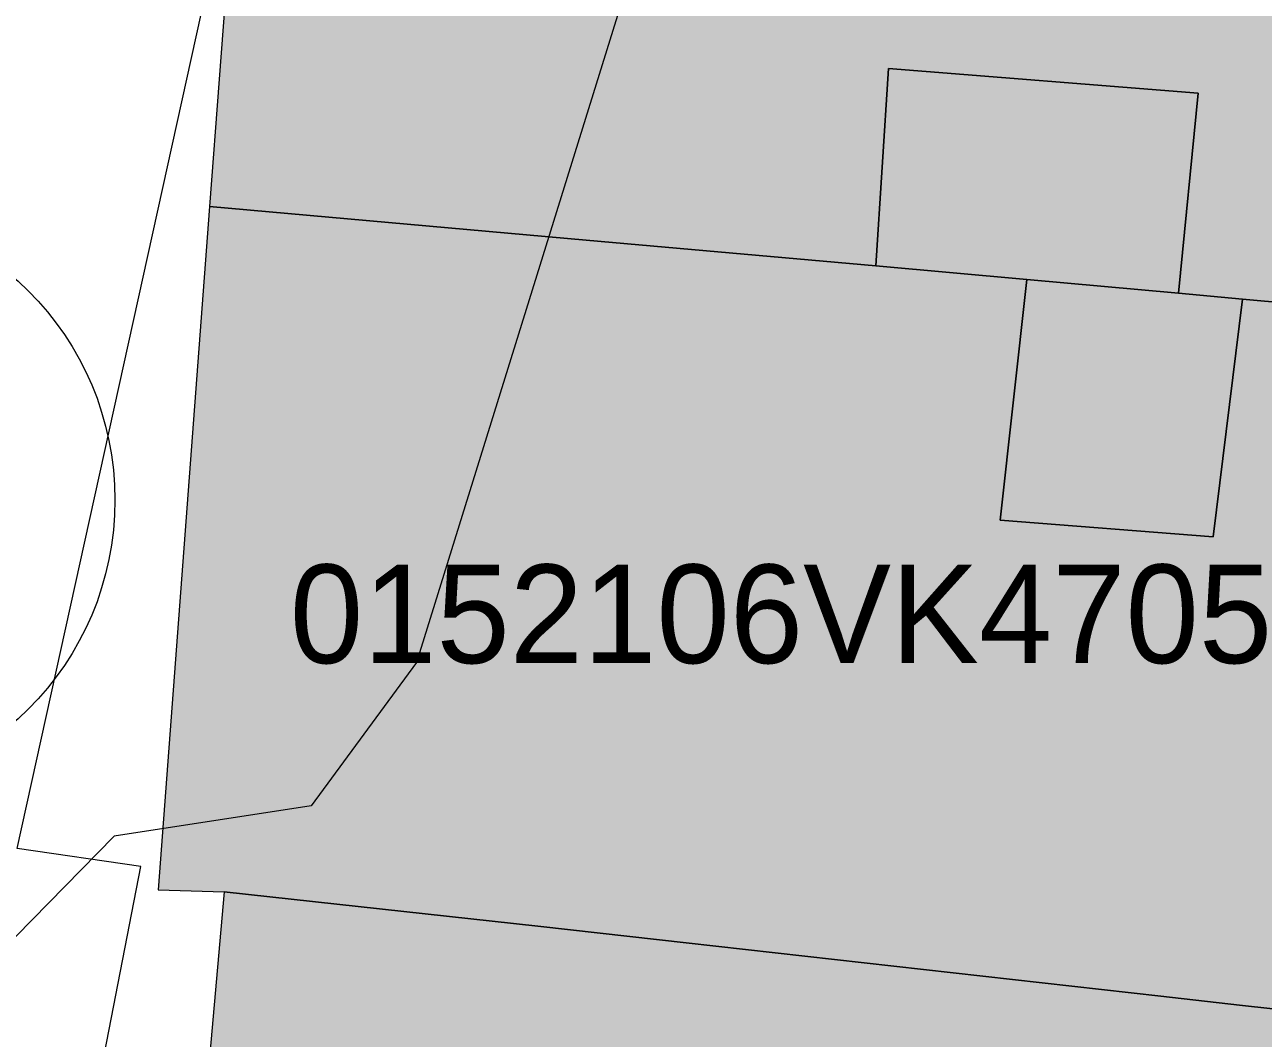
# Model space of a CAD drawing. Header units: metres. Extents: x -6 to 1255, y -2 to 532.
# Drawn here: x 313.81 to 326.37, y 502.85 to 513.13 of the extents above; entities that cross this region are included whole.
import ezdxf

# ---------------------------------------------------------------- set-up
doc = ezdxf.new("R2010")
doc.units = ezdxf.units.M
doc.header["$MEASUREMENT"] = 0
for name, color, linetype, lineweight, true_color in [('TPX_BUILDINGS', 7, 'CONTINUOUS', 0, 0x000000), ('TPX_BUILDINGS_HATCH', 7, 'CONTINUOUS', 0, 0xf0f0f0), ('TPX_BUILDINGS_SHADOWS_HATCH', 7, 'CONTINUOUS', 0, 0x000000), ('TPX_BUILDINGS_SHADOWS_OUTLINES', 7, 'CONTINUOUS', 0, 0x000000), ('TPX_CADASTRES', 7, 'CONTINUOUS', 0, 0x646464), ('TPX_CADASTRES_TEXT', 7, 'CONTINUOUS', 0, 0x000000), ('TPX_RELIEF_CONTOUR_LINES', 7, 'CONTINUOUS', 0, 0x969696), ('TPX_VEGETATION_TREES_INDIVIDUAL', 7, 'CONTINUOUS', 0, 0x136734)]:
    doc.layers.add(name, color=color, linetype=linetype, lineweight=lineweight, true_color=true_color)

# ---------------------------------------------------------------- blocks, each defined once
blk = doc.blocks.new('TREETR004_CR030')
at = {"layer": 'TPX_VEGETATION_TREES_INDIVIDUAL'}
for radius in [3, 0.375]:
    blk.add_circle((0, 0, 0.036), radius, dxfattribs=at)

msp = doc.modelspace()

# ---------------------------------------------------------------- hatches: boundary and pattern name
at = {"layer": 'TPX_BUILDINGS_HATCH'}
for points in [[(316.175, 517.743), (315.685, 511.283), (319.505, 510.943), (322.445, 510.683), (322.575, 512.683), (325.715, 512.433), (325.515, 510.403), (326.165, 510.343), (327.625, 510.213), (329.785, 510.013), (330.495, 516.263), (329.406, 516.377), (328.025, 516.523), (324.245, 516.913), (316.175, 517.743)], [(315.685, 511.283), (315.165, 504.353), (315.835, 504.333), (319.015, 503.983), (325.335, 503.273), (326.135, 503.183), (328.965, 502.873), (329.785, 510.013), (327.625, 510.213), (326.165, 510.343), (325.865, 507.933), (323.705, 508.103), (323.975, 510.543), (322.445, 510.683), (319.505, 510.943), (315.685, 511.283)], [(314.5, 500.605), (314.06, 495.625), (315.055, 495.52), (314.805, 492.693), (314.905, 491.863), (315.165, 491.283), (315.555, 490.783), (318.099, 488.753), (317.47, 487.975), (320.61, 485.465), (321.241, 486.246), (324.905, 483.323), (325.505, 483.113), (325.925, 483.143), (326.135, 483.213), (326.315, 483.323), (326.485, 483.453), (326.635, 483.613), (326.885, 484.203), (327.418, 488.985), (328.41, 488.875), (329.05, 494.635), (328.06, 494.745), (328.965, 502.873), (326.135, 503.183), (325.335, 503.273), (319.015, 503.983), (315.835, 504.333), (315.495, 500.513), (314.5, 500.605)]]:
    msp.add_hatch(color=256, dxfattribs=at).paths.add_polyline_path(points)
at = {"layer": 'TPX_BUILDINGS_SHADOWS_HATCH'}
msp.add_hatch(color=256, dxfattribs=at).paths.add_polyline_path([(322.575, 512.683), (322.445, 510.683), (323.975, 510.543), (323.705, 508.103), (325.865, 507.933), (326.165, 510.343), (325.515, 510.403), (325.715, 512.433), (322.575, 512.683)])

# ---------------------------------------------------------------- linework, layer by layer
at = {"layer": 'TPX_BUILDINGS', "elevation": 0.042}
for points in [[(316.175, 517.743), (315.685, 511.283), (319.505, 510.943), (322.445, 510.683), (322.575, 512.683), (325.715, 512.433), (325.515, 510.403), (326.165, 510.343), (327.625, 510.213), (329.785, 510.013), (330.495, 516.263), (329.406, 516.377), (328.025, 516.523), (324.245, 516.913)], [(315.685, 511.283), (315.165, 504.353), (315.835, 504.333), (319.015, 503.983), (325.335, 503.273), (326.135, 503.183), (328.965, 502.873), (329.785, 510.013), (327.625, 510.213), (326.165, 510.343), (325.865, 507.933), (323.705, 508.103), (323.975, 510.543), (322.445, 510.683), (319.505, 510.943)]]:
    msp.add_lwpolyline(points, close=True, dxfattribs=at)
msp.add_lwpolyline([(326.635, 483.613), (326.885, 484.203), (327.418, 488.985), (328.41, 488.875), (329.05, 494.635), (328.06, 494.745), (328.965, 502.873), (326.135, 503.183), (325.335, 503.273), (319.015, 503.983), (315.835, 504.333), (315.495, 500.513), (314.5, 500.605), (314.06, 495.625), (315.055, 495.52), (314.805, 492.693), (314.905, 491.863), (315.165, 491.283), (315.555, 490.783), (318.099, 488.753), (317.47, 487.975), (320.61, 485.465), (321.241, 486.246), (324.905, 483.323)], dxfattribs=at)
at = {"layer": 'TPX_BUILDINGS_SHADOWS_OUTLINES', "elevation": 0.039}
msp.add_lwpolyline([(306.914, 480.292), (308.106, 485.184), (308.626, 487.334), (312.36, 491.068), (314.99, 504.588), (313.736, 504.773), (315.899, 514.587), (313.529, 514.957), (313.029, 515.033), (313.692, 520.534), (314.438, 526.723), (314.665, 528.613), (310.71, 529.644), (300.251, 529.644)], dxfattribs=at)
msp.add_lwpolyline([(322.575, 512.683), (322.445, 510.683), (323.975, 510.543), (323.705, 508.103), (325.865, 507.933), (326.165, 510.343), (325.515, 510.403), (325.715, 512.433)], close=True, dxfattribs=at)
at = {"layer": 'TPX_CADASTRES', "elevation": 0.024}
for points in [[(316.175, 517.743), (315.685, 511.283), (319.505, 510.943), (322.445, 510.683), (323.975, 510.543), (325.515, 510.403), (326.165, 510.343), (327.625, 510.213), (329.785, 510.013), (330.495, 516.263), (328.025, 516.523), (324.245, 516.913)], [(315.685, 511.283), (315.165, 504.353), (315.835, 504.333), (319.015, 503.983), (325.335, 503.273), (326.135, 503.183), (328.965, 502.873), (329.785, 510.013), (327.625, 510.213), (326.165, 510.343), (325.515, 510.403), (323.975, 510.543), (322.445, 510.683), (319.505, 510.943)], [(315.495, 500.513), (314.805, 492.693), (314.905, 491.863), (315.165, 491.283), (315.555, 490.783), (324.905, 483.323), (325.505, 483.113), (325.925, 483.143), (326.135, 483.213), (326.315, 483.323), (326.485, 483.453), (326.635, 483.613), (326.885, 484.203), (328.965, 502.873), (326.135, 503.183), (325.335, 503.273), (319.015, 503.983), (315.835, 504.333)]]:
    msp.add_lwpolyline(points, close=True, dxfattribs=at)
at = {"layer": 'TPX_RELIEF_CONTOUR_LINES', "elevation": 0.045}
msp.add_lwpolyline([(326.127, 529.644), (326.127, 528.645), (320.889, 516.653), (317.784, 506.66), (316.718, 505.206), (314.72, 504.896), (312.722, 502.862), (308.725, 501.519), (306.727, 502.662), (304.729, 503.207), (302.731, 502.662), (300.733, 503.106), (298.734, 502.401), (290.741, 501.641), (268.761, 500.975), (264.765, 501.346), (261.034, 502.662), (259.852, 506.66), (258.77, 508.776), (256.772, 509.058), (254.773, 508.099), (252.775, 508.182)], dxfattribs=at)

# ---------------------------------------------------------------- block references
at = {"layer": 'TPX_VEGETATION_TREES_INDIVIDUAL'}
msp.add_blockref('TREETR004_CR030', (311.727, 508.307, 0.036), dxfattribs=at)

# ---------------------------------------------------------------- texts
at = {"layer": 'TPX_CADASTRES_TEXT'}
msp.add_text('0152106VK4705A', height=1, dxfattribs=at).set_placement((316.501, 506.652, 0.024))

doc.saveas('drawing.dxf')
